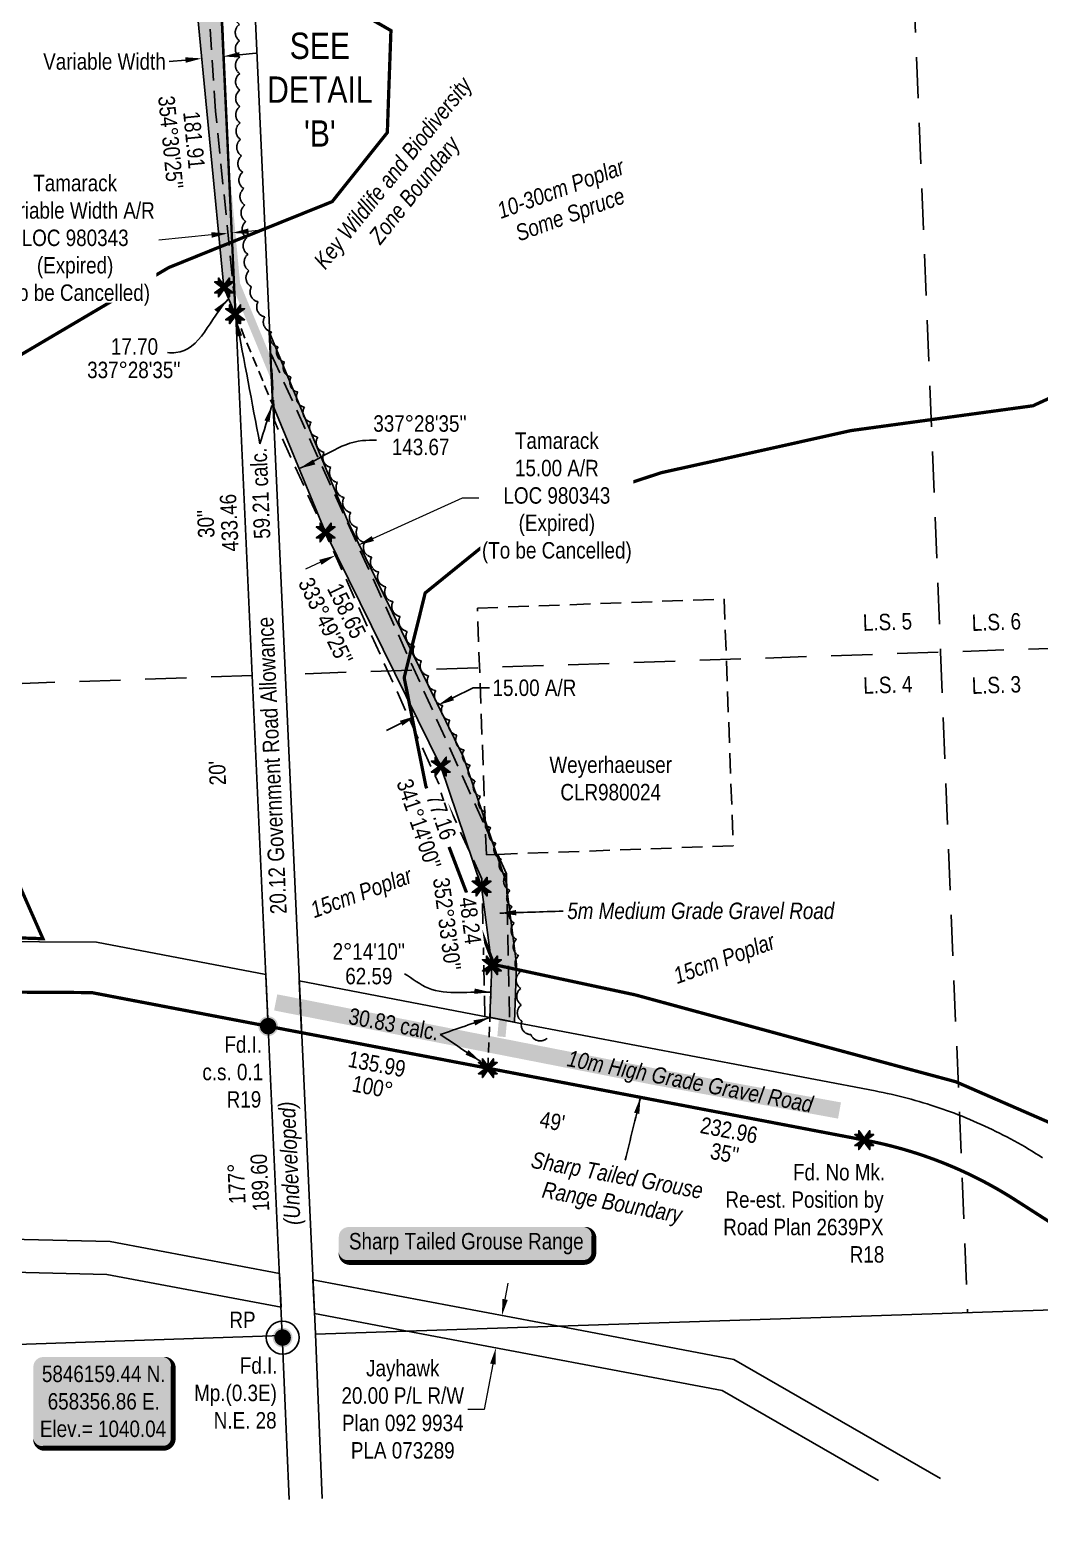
# Model space of a CAD drawing. Extents: x 656257 to 660865, y 5846033 to 5849863.
# Drawn here: x 658203 to 658817, y 5846042 to 5846955 of the extents above; entities that cross this region are included whole.
import ezdxf
from ezdxf.enums import TextEntityAlignment as Align

# ---------------------------------------------------------------- set-up
doc = ezdxf.new("R2010")
doc.units = 0
doc.header["$LTSCALE"] = 5
doc.header["$PDSIZE"] = 0.5
for name, pattern in [('0', [1, 1, 0]), ('DASHDOT2', [12.7, 6.35, -3.175, 0, -3.175]), ('foc-ACCESSROAD', [3.75, 2.5, -1.25]), ('foc-LSD', [8, 5, -3]), ('foc-TRAV', [1.875, 1.25, -0.625])]:
    doc.linetypes.add(name, pattern=pattern)
doc.layers.get('Defpoints').update_dxf_attribs({"color": 9})
for name, color, linetype in [('35', 37, 'Continuous'), ('AS-ROADS', 254, 'Continuous'), ('AS-WILDLIFE', 131, 'DASHDOT2'), ('AS-WILDLIFE-BLOCK', 131, 'Continuous'), ('C-AR', 13, 'foc-ACCESSROAD'), ('DETAIL-T', 7, 'Continuous'), ('F-RW', 190, 'Continuous'), ('F-WS', 190, 'foc-ACCESSROAD'), ('L-BD', 7, 'Continuous'), ('L-BD1', 253, 'Continuous'), ('L-MON', 1, 'Continuous'), ('L-ROAD-T', 7, 'Continuous'), ('L-SEC', 7, 'Continuous'), ('L-SECTION-LSD', 7, 'foc-LSD'), ('L-TITLEDB', 4, 'Continuous'), ('P-PROPOSED', 10, 'Continuous'), ('P-PROPOSED-H', 21, 'Continuous'), ('P-TRAV', 4, 'foc-TRAV'), ('P-TXT', 4, 'Continuous'), ('T-BUSH', 110, '0'), ('T-BUSH-T', 110, 'Continuous')]:
    doc.layers.add(name, color=color, linetype=linetype)
for name, color, linetype, lineweight in [('C-AR-T', 13, 'Continuous', 9), ('F-RW-T', 190, 'Continuous', 9), ('F-WS-T', 190, 'Continuous', 9), ('T-TEXT', 48, 'Continuous', 18)]:
    doc.layers.add(name, color=color, linetype=linetype, lineweight=lineweight)
doc.styles.add('100L', font='ARIALN.TTF', dxfattribs={"height": 11})
doc.styles.add('240', font='ARIALN.TTF', dxfattribs={"height": 30})
doc.styles.add('80', font='ARIALN.TTF', dxfattribs={"height": 10})
doc.styles.add('80CG', font='ARIALN.TTF', dxfattribs={"height": 10})
doc.styles.add('80L', font='ARIALN.TTF', dxfattribs={"height": 10})
doc.styles.add('80LS', font='ARIALNI.TTF', dxfattribs={"height": 10})
doc.dimstyles.new('Compass 5 000', dxfattribs={"dimscale": 5, "dimtxt": 9, "dimasz": 2, "dimexe": 0.2, "dimexo": 0.0625, "dimgap": 0.5, "dimtad": 0, "dimtih": 1, "dimtoh": 1, "dimzin": 0, "dimdsep": 46, "dimtxsty": '80CG', "dimcen": 0.1, "dimse1": 1, "dimse2": 1, "dimclrd": 256, "dimclrt": 256, "dimaunit": 1, "dimadec": 4, "dimazin": 0, "dimtfac": 0.06, "dimtofl": 0, "dimtmove": 0, "dimatfit": 1, "dimfxl": 0.2, "dimtolj": 1, "dimtzin": 0, "dimlwd": -1, "dimarcsym": 0})

# ---------------------------------------------------------------- blocks, each defined once
blk = doc.blocks.new('*D427')
at = {"layer": 'C-AR-T', "transparency": 16777216}
for p, q in [((658411.68, 5846645.3), (658466.18, 5846669.98)), ((658466.18, 5846669.98), (658476.18, 5846669.98)), ((658379.79, 5846630.86), (658370.68, 5846626.74))]:
    blk.add_line(p, q, dxfattribs=at)
for points in [[(658410.99, 5846646.82), (658412.37, 5846643.79), (658402.57, 5846641.18)], [(658379.1, 5846632.38), (658380.47, 5846629.35), (658388.9, 5846634.99)]]:
    blk.add_solid(points, dxfattribs=at)
at = {"layer": 'Defpoints', "color": 0, "transparency": 16777216}
for p in [(658397.58, 5846652.2), (658383.91, 5846646), (658402.57, 5846641.18)]:
    blk.add_point(p, dxfattribs=at)
at = {"layer": 'C-AR-T', "transparency": 16777216, "insert": (658523.52, 5846669.98), "char_height": 10, "attachment_point": 5, "style": '80CG', "bg_fill": 3, "box_fill_scale": 1.1, "bg_fill_color": 256, "bg_fill_true_color": 13158600, "bg_fill_transparency": 0}
blk.add_mtext('\\A1;Tamarack\\P15.00 A/R\\PLOC 980343\\P(Expired)\\P(To be Cancelled)', dxfattribs=at)
blk = doc.blocks.new('*D428')
at = {"layer": 'Defpoints', "color": 0, "transparency": 16777216}
for p in [(658415.34, 5846186.97), (658490.18, 5846172.83), (658411.63, 5846167.32)]:
    blk.add_point(p, dxfattribs=at)
at = {"layer": 'F-RW-T', "transparency": 16777216}
for p, q in [((658492.04, 5846182.66), (658493.9, 5846192.48)), ((658484.61, 5846143.36), (658479.41, 5846115.8)), ((658479.41, 5846115.8), (658469.41, 5846115.8))]:
    blk.add_line(p, q, dxfattribs=at)
for points in [[(658490.4, 5846182.97), (658493.68, 5846182.35), (658490.18, 5846172.83)], [(658482.98, 5846143.66), (658486.25, 5846143.05), (658486.47, 5846153.18)]]:
    blk.add_solid(points, dxfattribs=at)
at = {"layer": 'F-RW-T', "transparency": 16777216, "insert": (658429.87, 5846115.8), "char_height": 10, "attachment_point": 5, "style": '80CG'}
blk.add_mtext('\\A1;Jayhawk\\P20.00 P/L R/W\\PPlan 092 9934\\PPLA 073289', dxfattribs=at)
blk = doc.blocks.new('*U421')
h = blk.add_hatch(color=255)
edge = h.paths.add_edge_path()
edge.add_line((-71.5, -11.5), (71.5, -11.5))
edge.add_arc((71.5, -5.5), 6, 270, 360)
edge.add_line((77.5, -5.5), (77.5, 4))
edge.add_arc((71.5, 4), 6, 0, 90)
edge.add_line((71.5, 10), (-71.5, 10))
edge.add_arc((-71.5, 4), 6, 90, 180)
edge.add_line((-77.5, 4), (-77.5, -5.5))
edge.add_arc((-71.5, -5.5), 6, 180, 270)
at = {"color": 131, "flags": 128}
blk.add_lwpolyline([(-71.5, -11.5, 3, 3, 0), (71.5, -11.5, 3, 3, 0.414214), (77.5, -5.5, 3, 3, 0), (77.5, 4, 3, 0, 0.414214), (71.5, 10, 0, 0, 0), (-71.5, 10, 0, 0, 0.414214), (-77.5, 4, 0, 0, 0), (-77.5, -5.5, 0, 3, 0.414214)], format="xyseb", close=True, dxfattribs=at)
at = {"color": 131, "style": '80'}
blk.add_attdef('ENTER_TEXT_001', (-35.99, -5), '', height=10, dxfattribs=at)
blk = doc.blocks.new('fdia')
at = {"color": 255, "const_width": 1}
blk.add_lwpolyline([(-0.5, 0, 1), (0.5, 0, 1)], format="xyb", close=True, dxfattribs=at)
blk = doc.blocks.new('Fdiaa')
blk.add_blockref('fdia', (0, 0))
blk = doc.blocks.new('fdib')
at = {"color": 1, "const_width": 1.6}
blk.add_lwpolyline([(-0.4, 0, 1), (0.4, 0, 1)], format="xyb", close=True, dxfattribs=at)
at = {"color": 1}
blk.add_circle((0, 0), 0.8, dxfattribs=at)
blk = doc.blocks.new('Fdibb')
blk.add_blockref('fdib', (0, 0))
blk = doc.blocks.new('fdicc')
for name in ['Fdibb', 'Fdiaa']:
    blk.add_blockref(name, (0, 0))
blk = doc.blocks.new('FDI')
blk.add_blockref('fdicc', (0, 0))
blk = doc.blocks.new('TEMP')
h = blk.add_hatch(color=255)
h.dxf.hatch_style = 1
h.paths.add_polyline_path([(0, 0.25), (-0.67, 1.15), (-0.67, 0.67), (-1.15, 0.67), (-0.25, 0), (-1.15, -0.67), (-0.67, -0.67), (-0.67, -1.15), (0, -0.25), (0.67, -1.15), (0.67, -0.67), (1.15, -0.67), (0.25, 0), (1.15, 0.67), (0.67, 0.67), (0.67, 1.15)])
h.paths.add_polyline_path([(0.57, 0.85), (0.57, 0.57), (0.85, 0.57), (0.08, 0), (0.85, -0.57), (0.57, -0.57), (0.57, -0.85), (0, -0.08), (-0.57, -0.85), (-0.57, -0.57), (-0.85, -0.57), (-0.08, 0), (-0.85, 0.57), (-0.57, 0.57), (-0.57, 0.85), (0, 0.08)], flags=16)
h = blk.add_hatch(color=1)
h.dxf.hatch_style = 1
h.paths.add_polyline_path([(0, 0.08), (-0.57, 0.85), (-0.57, 0.57), (-0.85, 0.57), (-0.08, 0), (-0.85, -0.57), (-0.57, -0.57), (-0.57, -0.85), (0, -0.08), (0.57, -0.85), (0.57, -0.57), (0.85, -0.57), (0.08, 0), (0.85, 0.57), (0.57, 0.57), (0.57, 0.85)])
at = {"color": 1}
for p, q in [((-0.08, 0), (0.08, 0)), ((0, 0.08), (0, -0.08))]:
    blk.add_line(p, q, dxfattribs=at)
at = {"color": 255, "flags": 128}
blk.add_lwpolyline([(-0.25, 0), (-1.15, 0.67), (-0.67, 0.67), (-0.67, 1.15), (0, 0.25), (0.67, 1.15), (0.67, 0.67), (1.15, 0.67), (0.25, 0), (1.15, -0.67), (0.67, -0.67), (0.67, -1.15), (0, -0.25), (-0.67, -1.15), (-0.67, -0.67), (-1.15, -0.67)], close=True, dxfattribs=at)
at = {"color": 1, "flags": 128}
blk.add_lwpolyline([(-0.08, 0), (-0.85, 0.57), (-0.57, 0.57), (-0.57, 0.85), (0, 0.08), (0.57, 0.85), (0.57, 0.57), (0.85, 0.57), (0.08, 0), (0.85, -0.57), (0.57, -0.57), (0.57, -0.85), (0, -0.08), (-0.57, -0.85), (-0.57, -0.57), (-0.85, -0.57)], close=True, dxfattribs=at)
blk = doc.blocks.new('*D472')
at = {"layer": 'Defpoints', "color": 0, "transparency": 16777216}
for p in [(658447.47, 5846551.82), (658434.01, 5846545.2), (658437.84, 5846537.42)]:
    blk.add_point(p, dxfattribs=at)
at = {"layer": 'P-TXT', "transparency": 16777216}
for p, q in [((658460.27, 5846548.44), (658472.59, 5846554.5)), ((658472.59, 5846554.5), (658482.59, 5846554.5)), ((658428.86, 5846533), (658419.89, 5846528.59))]:
    blk.add_line(p, q, dxfattribs=at)
for points in [[(658459.54, 5846549.94), (658461.01, 5846546.95), (658451.3, 5846544.03)], [(658428.13, 5846534.5), (658429.6, 5846531.51), (658437.84, 5846537.42)]]:
    blk.add_solid(points, dxfattribs=at)
at = {"layer": 'P-TXT', "transparency": 16777216, "insert": (658509.87, 5846554.5), "char_height": 10, "attachment_point": 5, "style": '80CG'}
blk.add_mtext('\\A1;15.00 A/R', dxfattribs=at)
blk = doc.blocks.new('*D473')
at = {"layer": 'Defpoints', "color": 0, "transparency": 16777216}
for p in [(658307.81, 5846937.23), (658307.81, 5846937.22), (658320.7, 5846938.47)]:
    blk.add_point(p, dxfattribs=at)
at = {"layer": 'P-TXT', "transparency": 16777216}
for p, q in [((658297.86, 5846936.26), (658287.91, 5846935.31)), ((658330.66, 5846939.42), (658340.61, 5846940.37))]:
    blk.add_line(p, q, dxfattribs=at)
for points in [[(658297.7, 5846937.92), (658298.02, 5846934.6), (658307.81, 5846937.22)], [(658330.5, 5846941.08), (658330.81, 5846937.76), (658320.7, 5846938.46)]]:
    blk.add_solid(points, dxfattribs=at)
at = {"layer": 'P-TXT', "transparency": 16777216, "insert": (658248.58, 5846935.31), "char_height": 10, "attachment_point": 5, "style": '80CG'}
blk.add_mtext('\\A1;Variable Width', dxfattribs=at)
blk = doc.blocks.new('*U474')
h = blk.add_hatch(color=254)
edge = h.paths.add_edge_path()
edge.add_line((-36.5, -28.5), (36.5, -28.5))
edge.add_arc((36.5, -22.5), 6, 270, 360)
edge.add_line((42.5, -22.5), (42.5, 21))
edge.add_arc((36.5, 21), 6, 0, 90)
edge.add_line((36.5, 27), (-36.5, 27))
edge.add_arc((-36.5, 21), 6, 90, 180)
edge.add_line((-42.5, 21), (-42.5, -22.5))
edge.add_arc((-36.5, -22.5), 6, 180, 270)
at = {"color": 1, "flags": 128}
blk.add_lwpolyline([(-36.5, -28.5, 3, 3, 0), (36.5, -28.5, 3, 3, 0.414214), (42.5, -22.5, 3, 3, 0), (42.5, 21, 3, 0, 0.414214), (36.5, 27, 0, 0, 0), (-36.5, 27, 0, 0, 0.414214), (-42.5, 21, 0, 0, 0), (-42.5, -22.5, 0, 3, 0.414214)], format="xyseb", close=True, dxfattribs=at)
blk.add_lwpolyline([(-29.31, 15.15, 0, 10, 0), (0, 0, 5, 5, 0)], format="xyseb", dxfattribs=at)
at = {"color": 1, "style": '80'}
blk.add_attdef('ENTER_TEXT_001', (-35.99, -5), '', height=10, dxfattribs=at)
blk = doc.blocks.new('RP')
at = {"layer": '35', "color": 3}
blk.add_circle((0, 0), 10, dxfattribs=at)
at = {"layer": '35', "color": 3, "style": '80'}
blk.add_attdef('RP_001', (-32.36, 5.75), '', height=10, dxfattribs=at)
blk = doc.blocks.new('*D480')
at = {"layer": 'C-AR-T', "transparency": 16777216}
for p, q in [((658313.67, 5846829.88), (658281.53, 5846826.64)), ((658336.14, 5846832.14), (658346.09, 5846833.15))]:
    blk.add_line(p, q, dxfattribs=at)
for points in [[(658313.51, 5846831.54), (658313.84, 5846828.22), (658323.62, 5846830.88)], [(658335.98, 5846833.8), (658336.31, 5846830.49), (658326.2, 5846831.14)]]:
    blk.add_solid(points, dxfattribs=at)
at = {"layer": 'Defpoints', "color": 0, "transparency": 16777216}
for p in [(658323.41, 5846833.03), (658323.62, 5846830.88), (658325.98, 5846833.29)]:
    blk.add_point(p, dxfattribs=at)
at = {"layer": 'C-AR-T', "transparency": 16777216, "insert": (658230.75, 5846826.64), "char_height": 10, "attachment_point": 5, "style": '80CG', "bg_fill": 3, "box_fill_scale": 1.1, "bg_fill_color": 256, "bg_fill_true_color": 13158600, "bg_fill_transparency": 0}
blk.add_mtext('\\A1;Tamarack\\PVariable Width A/R\\PLOC 980343\\P(Expired)\\P(To be Cancelled)', dxfattribs=at)

msp = doc.modelspace()

# ---------------------------------------------------------------- hatches: boundary and pattern name
at = {"layer": 'P-PROPOSED-H'}
h = msp.add_hatch(color=256, dxfattribs=at)
h.dxf.hatch_style = 1
h.paths.add_polyline_path([(658327.979, 5846781.659), (658318.92, 5846976.807), (658317.654, 5847004.08), (658312.669, 5847003.964), (658303.793, 5846979.027), (658321.203, 5846798)])
h = msp.add_hatch(color=256, dxfattribs=at)
h.dxf.hatch_style = 1
h.paths.add_polyline_path([(658348.608, 5846771.063), (658350.654, 5846726.98), (658383, 5846648.979), (658452.968, 5846506.636), (658477.784, 5846433.599), (658484.031, 5846385.779), (658482.792, 5846354.046), (658497.688, 5846351.197), (658499.065, 5846386.463), (658492.462, 5846437.015), (658466.854, 5846512.38), (658396.67, 5846655.165)])

# ---------------------------------------------------------------- linework, layer by layer
at = {"layer": 'AS-ROADS', "flags": 128}
for points, const_width in [([(658311.212, 5846974.22), (658320.097, 5846891.046), (658328.559, 5846799.835), (658389.835, 5846652.072), (658459.911, 5846509.508), (658485.123, 5846435.307), (658491.548, 5846386.121), (658490.808, 5846353.011), (658489.841, 5846342.397)], 4.999), ([(658352.637, 5846363.236), (658583.377, 5846317.958), (658695.312, 5846297.502)], 9.997)]:
    msp.add_lwpolyline(points, dxfattribs=dict(at, const_width=const_width))
at = {"layer": 'AS-WILDLIFE', "const_width": 2, "flags": 128}
msp.add_lwpolyline([(657399.687, 5847158.292), (657421.951, 5847138.774), (657501.228, 5847108.346), (657504.48, 5847106.849), (657511.794, 5847104.355), (657560.933, 5847088.9), (657578.138, 5847069.915), (657608.981, 5847035.443), (657624.444, 5847007.457), (657642.161, 5846974.973), (657664.96, 5846919.993), (657696.866, 5846885.522), (657768.418, 5846897.086), (657782.291, 5846899.599), (657839.28, 5846912.15), (657872.523, 5846919.18), (657877.27, 5846923.184), (657921.172, 5846962.224), (657929.596, 5846977.231), (657944.572, 5847003.745), (657946.767, 5847065.247), (657960.489, 5847096.759), (657989.737, 5847098.285), (658021.111, 5847099.813), (658097.175, 5847097.882), (658221.226, 5847041.993), (658313.757, 5847007.577), (658319.071, 5847005.581), (658381.096, 5846977.637), (658404.42, 5846964.658), (658422.68, 5846954.175), (658421.338, 5846916.674), (658420.486, 5846892.173), (658386.961, 5846850.143), (658313.612, 5846820.577), (658287.622, 5846810.053), (658184.114, 5846748.96), (658146.036, 5846696.426), (658136.002, 5846665.417), (658123.848, 5846628.406), (658142.286, 5846557.922), (658167.587, 5846500.945), (658211.176, 5846401.984), (657870.541, 5846413.178), (657747.146, 5846435.067), (657712.328, 5846441.535), (657639.732, 5846478.97), (657625.908, 5846491.958), (657576.241, 5846537.913), (657501.988, 5846611.346), (657442.412, 5846695.293), (657420.403, 5846720.801)], dxfattribs=at)
at = {"layer": 'C-AR'}
for points in [[(658320.045, 5846963.325), (658328.13, 5846786.14), (658316.147, 5846905.071), (658312.46, 5846961.626), (658310.517, 5846991.439), (658309.868, 5847000.146), (658309.401, 5847006.404), (658318.07, 5847006.483), (658318.357, 5847000.218), (658320.045, 5846963.325)], [(658492.871, 5846441.726), (658494.868, 5846351.832), (658479.79, 5846354.712), (658477.932, 5846438.328), (658351.814, 5846716.898), (658349.927, 5846757.462), (658480.076, 5846469.986), (658487.654, 5846453.25), (658492.871, 5846441.726)]]:
    msp.add_lwpolyline(points, close=True, dxfattribs=at)
at = {"layer": 'F-RW'}
for points in [[(657426.692, 5846587.98), (657515.264, 5846506.933), (657532.179, 5846495.492), (657841.176, 5846286.504), (658120.879, 5846220.893), (658252.024, 5846217.834), (658354.95, 5846198.386), (658355.887, 5846177.858), (658249.921, 5846197.88), (658118.36, 5846200.95), (657833.013, 5846267.885), (657533.443, 5846470.497), (657502.846, 5846491.191), (657428.033, 5846559.647)], [(658718.909, 5846072.547), (658624.077, 5846127.184), (658438.994, 5846162.154), (658376.203, 5846174.02), (658375.266, 5846194.548), (658530.16, 5846165.276), (658631.122, 5846146.204), (658756.744, 5846073.827)]]:
    msp.add_lwpolyline(points, dxfattribs=at)
at = {"layer": 'F-WS'}
msp.add_lwpolyline([(658487.654, 5846453.25), (658480.7, 5846452.995), (658480.076, 5846469.985), (658475.193, 5846602.998), (658625.197, 5846608.506), (658630.704, 5846458.501), (658487.654, 5846453.25)], close=True, dxfattribs=at)
at = {"layer": 'L-SEC'}
for p, q in [((658320.045, 5846963.325), (658356.667, 5846160.751)), ((658340.144, 5846964.242), (658376.766, 5846161.668)), ((658376.77, 5846161.423), (659169.443, 5846187.902)), ((658356.667, 5846160.751), (657449.697, 5846129.621)), ((658356.667, 5846160.751), (658360.853, 5846060.889)), ((658376.77, 5846161.593), (658380.963, 5846061.559))]:
    msp.add_line(p, q, dxfattribs=at)
at = {"layer": 'L-SECTION-LSD'}
for p, q in [((658740.399, 5846977.978), (658756.75, 5846576.381)), ((658756.75, 5846576.381), (658773.106, 5846174.663))]:
    msp.add_line(p, q, dxfattribs=at)
at = {"layer": 'L-SECTION-LSD', "flags": 128}
msp.add_lwpolyline([(658338.356, 5846562.038), (657529.718, 5846534.003)], dxfattribs=at)
at = {"layer": 'L-TITLEDB'}
for points in [[(657896.966, 5846401.922), (658243.738, 5846399.786), (658346.656, 5846380.137), (658348.084, 5846348.841), (658240.763, 5846369.33), (657896.78, 5846371.451)], [(658903.636, 5846178.084), (658802.252, 5846243.174), (658800.36, 5846244.376), (658798.459, 5846245.562), (658796.548, 5846246.731), (658794.627, 5846247.883), (658792.695, 5846249.019), (658790.754, 5846250.137), (658788.803, 5846251.239), (658786.843, 5846252.325), (658784.873, 5846253.392), (658782.894, 5846254.443), (658780.906, 5846255.477), (658778.909, 5846256.493), (658776.904, 5846257.491), (658774.89, 5846258.473), (658772.868, 5846259.437), (658770.837, 5846260.383), (658768.797, 5846261.313), (658766.75, 5846262.224), (658764.696, 5846263.116), (658762.633, 5846263.992), (658760.563, 5846264.849), (658758.486, 5846265.689), (658756.402, 5846266.51), (658754.31, 5846267.314), (658752.211, 5846268.099), (658750.106, 5846268.865), (658747.994, 5846269.614), (658745.876, 5846270.344), (658743.752, 5846271.056), (658741.621, 5846271.749), (658739.485, 5846272.425), (658737.342, 5846273.081), (658735.195, 5846273.719), (658733.041, 5846274.337), (658730.883, 5846274.938), (658728.719, 5846275.52), (658726.55, 5846276.082), (658724.377, 5846276.626), (658722.198, 5846277.151), (658720.016, 5846277.657), (658717.829, 5846278.145), (658715.638, 5846278.613), (658713.443, 5846279.062), (658711.244, 5846279.492), (658368.405, 5846344.897), (658366.974, 5846376.259), (658482.792, 5846354.046), (658499.35, 5846350.879), (658716.924, 5846309.429), (658719.384, 5846308.948), (658721.84, 5846308.446), (658724.291, 5846307.923), (658726.739, 5846307.378), (658729.18, 5846306.811), (658731.617, 5846306.224), (658734.05, 5846305.616), (658736.476, 5846304.987), (658738.896, 5846304.337), (658741.312, 5846303.665), (658743.721, 5846302.973), (658746.124, 5846302.259), (658748.521, 5846301.525), (658750.911, 5846300.771), (658753.295, 5846299.994), (658755.672, 5846299.199), (658758.042, 5846298.381), (658760.405, 5846297.544), (658762.76, 5846296.686), (658765.108, 5846295.808), (658767.448, 5846294.91), (658769.78, 5846293.99), (658772.104, 5846293.051), (658774.42, 5846292.092), (658776.727, 5846291.112), (658779.026, 5846290.113), (658781.317, 5846289.094), (658783.598, 5846288.054), (658785.87, 5846286.995), (658788.133, 5846285.917), (658790.386, 5846284.819), (658792.63, 5846283.701), (658794.864, 5846282.564), (658797.088, 5846281.408), (658799.301, 5846280.231), (658801.505, 5846279.037), (658803.698, 5846277.823), (658805.88, 5846276.589), (658808.052, 5846275.337), (658810.213, 5846274.067), (658812.363, 5846272.778), (658814.501, 5846271.469), (658816.628, 5846270.143), (658818.743, 5846268.797)]]:
    msp.add_lwpolyline(points, dxfattribs=at)
at = {"layer": 'P-PROPOSED', "flags": 128}
for points in [[(658327.979, 5846781.659), (658318.92, 5846976.807), (658318.92, 5846976.807), (658317.654, 5847004.08), (658312.669, 5847003.964), (658303.793, 5846979.027), (658321.203, 5846798)], [(658348.608, 5846771.063), (658350.654, 5846726.98), (658383, 5846648.979), (658452.968, 5846506.636), (658477.784, 5846433.599), (658484.031, 5846385.779), (658482.792, 5846354.046), (658497.688, 5846351.197), (658499.065, 5846386.463), (658492.462, 5846437.015), (658466.854, 5846512.38), (658396.67, 5846655.165)]]:
    msp.add_lwpolyline(points, close=True, dxfattribs=at)
at = {"layer": 'P-TRAV'}
msp.add_line((658484.031, 5846385.779), (658481.59, 5846323.251), dxfattribs=at)
at = {"layer": 'P-TRAV', "flags": 128}
msp.add_lwpolyline([(658327.979, 5846781.659), (658350.654, 5846726.98)], dxfattribs=at)
at = {"layer": 'T-BUSH', "flags": 128}
msp.add_lwpolyline([(658517.413, 5846341.421, -0.5205671), (658507.707, 5846343.673, -0.5205671), (658502.273, 5846351.747, -0.5205671), (658501.912, 5846361.738, -0.5205671), (658501.55, 5846371.729, -0.5205671), (658501.189, 5846381.72, -0.5205671), (658500.314, 5846391.667, -0.5205671), (658498.98, 5846401.575, -0.5205671), (658497.647, 5846411.483, -0.5205671), (658496.314, 5846421.391, -0.5205671), (658494.981, 5846431.299, -0.5205671), (658492.741, 5846440.999, -0.5205671), (658489.603, 5846450.491, -0.5205671), (658486.465, 5846459.983, -0.5205671), (658483.327, 5846469.475, -0.5205671), (658480.189, 5846478.968, -0.5205671), (658477.051, 5846488.46, -0.5205671), (658473.913, 5846497.952, -0.5205671), (658470.775, 5846507.444, -0.5205671), (658467.109, 5846516.724, -0.5205671), (658462.794, 5846525.742, -0.5205671), (658458.478, 5846534.76, -0.5205671), (658454.163, 5846543.778, -0.5205671), (658449.848, 5846552.797, -0.5205671), (658445.532, 5846561.815, -0.5205671), (658441.217, 5846570.833, -0.5205671), (658436.901, 5846579.851, -0.5205671), (658432.586, 5846588.869, -0.5205671), (658428.27, 5846597.887, -0.5205671), (658423.955, 5846606.905, -0.5205671), (658419.64, 5846615.923, -0.5205671), (658415.324, 5846624.942, -0.5205671), (658411.009, 5846633.96, -0.5205671), (658406.693, 5846642.978, -0.5205671), (658402.378, 5846651.996, -0.5205671), (658398.232, 5846661.092, -0.5205671), (658394.213, 5846670.246, -0.5205671), (658390.194, 5846679.4, -0.5205671), (658386.176, 5846688.554, -0.5205671), (658382.157, 5846697.708, -0.5205671), (658378.138, 5846706.863, -0.5205671), (658374.119, 5846716.017, -0.5205671), (658370.1, 5846725.171, -0.5205671), (658366.081, 5846734.325, -0.5205671), (658362.063, 5846743.479, -0.5205671), (658358.044, 5846752.633, -0.5205671), (658354.025, 5846761.787, -0.5205671), (658350.006, 5846770.942, -0.5205671), (658345.987, 5846780.096, -0.5205671), (658341.969, 5846789.25, -0.5205671), (658337.95, 5846798.404, -0.5205671), (658336.416, 5846808.163, -0.5205671), (658335.776, 5846818.14, -0.5205671), (658335.135, 5846828.117, -0.5205671), (658334.495, 5846838.094, -0.5205671), (658333.854, 5846848.071, -0.5205671), (658333.214, 5846858.048, -0.5205671), (658332.574, 5846868.025, -0.5205671), (658331.933, 5846878.002, -0.5205671), (658331.293, 5846887.979, -0.5205671), (658330.999, 5846897.968, -0.5205671), (658330.938, 5846907.965, -0.5205671), (658330.877, 5846917.963, -0.5205671), (658330.816, 5846927.96, -0.5205671), (658330.755, 5846937.957, -0.5205671), (658330.694, 5846947.955, -0.5205671), (658330.633, 5846957.952, -0.5205671), (658330.572, 5846967.949, -0.5205671), (658330.51, 5846977.946, -0.5205671), (658334.824, 5846986.727, -0.5205671), (658342.559, 5846991.279, -0.5205671), (658352.556, 5846991.17, -0.5205671), (658362.553, 5846991.06, -0.5205671), (658372.55, 5846990.95, -0.5205671), (658382.546, 5846990.84, -0.5205671), (658392.543, 5846990.73, -0.5205671), (658402.54, 5846990.62, -0.5205671), (658412.536, 5846990.723, -0.5205671), (658422.532, 5846990.906, -0.5205671), (658432.528, 5846991.089, -0.5205671), (658442.524, 5846991.271, -0.5205671), (658452.52, 5846991.454, -0.5205671), (658462.515, 5846991.636, -0.5205671), (658472.511, 5846991.819, -0.5205671), (658482.507, 5846992.002, -0.5205671), (658492.503, 5846992.184, -0.5205671), (658502.499, 5846992.367, -0.5205671), (658512.494, 5846992.55, -0.5205671), (658522.49, 5846992.742, -0.5205671), (658532.481, 5846993.1, -0.5205671), (658542.472, 5846993.459, -0.5205671), (658552.463, 5846993.818, -0.5205671), (658562.454, 5846994.176, -0.5205671), (658572.445, 5846994.535, -0.5205671), (658582.436, 5846994.894, -0.5205671), (658592.427, 5846995.252, -0.5205671), (658602.418, 5846995.611, -0.5205671), (658612.409, 5846995.97, -0.5205671), (658622.211, 5846997.645, -0.5205671), (658631.899, 5847000.113, -0.5205671), (658641.588, 5847002.58, -0.5205671), (658651.276, 5847005.047, -0.5205671), (658660.964, 5847007.515, -0.5205671), (658669.907, 5847011.509, -0.5205671), (658677.814, 5847017.627, -0.5205671), (658685.72, 5847023.746, -0.5205671), (658693.627, 5847029.864, -0.5205671), (658701.533, 5847035.983, -0.5205671), (658709.44, 5847042.101, -0.5205671), (658717.347, 5847048.22, -0.5205671), (658724.512, 5847055.082, -0.5205671), (658730.661, 5847062.965, -0.5205671), (658736.811, 5847070.847, -0.5205671), (658742.961, 5847078.73, -0.5205671), (658748.109, 5847087.136, -0.5205671), (658751.077, 5847096.682, -0.5205671), (658754.045, 5847106.229, -0.5205671), (658757.014, 5847115.776, -0.5205671), (658759.982, 5847125.322, -0.5205671), (658762.95, 5847134.869, -0.5205671), (658765.894, 5847144.423, -0.5205671), (658768.839, 5847153.977, -0.5205671), (658771.783, 5847163.531, -0.5205671), (658774.727, 5847173.085, -0.5205671), (658777.672, 5847182.64, -0.5205671), (658780.616, 5847192.194, -0.5205671), (658783.56, 5847201.748, -0.5205671), (658786.505, 5847211.302, -0.5205671), (658789.449, 5847220.856, -0.5205671), (658792.393, 5847230.41, -0.5205671), (658795.338, 5847239.964, -0.5205671), (658798.282, 5847249.518, -0.5205671), (658801.226, 5847259.072, -0.5205671), (658804.171, 5847268.626, -0.5205671), (658807.573, 5847278.01, -0.5205671), (658811.597, 5847287.161, -0.5205671), (658815.622, 5847296.313, -0.5205671), (658819.646, 5847305.465, -0.5205671), (658823.67, 5847314.617, -0.5205671), (658827.694, 5847323.769, -0.5205671), (658832.018, 5847332.732, -0.5205671), (658838.508, 5847340.337, -0.5205671), (658844.998, 5847347.941, -0.5205671), (658851.488, 5847355.546, -0.5205671), (658859.272, 5847361.767, -0.5205671), (658867.293, 5847367.734, -0.5205671), (658875.315, 5847373.702, -0.5205671), (658883.336, 5847379.669, -0.5205671), (658891.357, 5847385.636, -0.5205671), (658899.894, 5847390.83, -0.5205671), (658908.489, 5847395.936, -0.5205671), (658917.085, 5847401.041, -0.5205671), (658925.68, 5847406.147, -0.5205671), (658934.276, 5847411.253, -0.5205671), (658943.387, 5847415.08, -0.5205671), (658953.117, 5847417.378, -0.5205671), (658962.847, 5847419.676, -0.5205671), (658972.577, 5847421.973, -0.5205671), (658982.307, 5847424.271, -0.5205671), (658991.992, 5847426.647, -0.5205671), (658998.918, 5847433.857, -0.5205671), (659005.843, 5847441.067, -0.5205671), (659012.769, 5847448.277, -0.5205671), (659022.011, 5847450.058, -0.5205671), (659032.009, 5847450.069, -0.5205671), (659042.006, 5847450.08, -0.5205671), (659052.004, 5847450.09, -0.5205671), (659061.358, 5847447.684, -0.5205671), (659068.535, 5847440.907, -0.5205671), (659075.027, 5847433.304, -0.5205671), (659081.52, 5847425.702, -0.5205671), (659088.013, 5847418.1, -0.5205671), (659097.616, 5847415.832, -0.5205671), (659107.43, 5847413.925, -0.5205671), (659117.244, 5847412.019, -0.5205671), (659127.13, 5847410.529, -0.5205671), (659137.017, 5847409.047, -0.5205671), (659146.981, 5847409.202, -0.5205671), (659156.964, 5847409.742, -0.5205671), (659166.947, 5847410.282, -0.5205671), (659176.93, 5847410.822, -0.5205671), (659186.908, 5847411.361, -0.5205671)], format="xyb", dxfattribs=at)

# ---------------------------------------------------------------- block references
at = {"xscale": 0.99974724, "yscale": 0.99974724, "zscale": 0.99974724}
msp.add_blockref('RP', (658356.863, 5846159.438), dxfattribs=at).add_auto_attribs({'RP_001': 'RP'})
at = {"layer": 'AS-WILDLIFE-BLOCK'}
ref = msp.add_blockref('*U421', (658468.505, 5846216.654), dxfattribs=at)
ref.add_attrib('ENTER_TEXT_001', 'Sharp Tailed Grouse Range', (658397.171, 5846213.035), dxfattribs={"layer": '0', "color": 131, "height": 10, "style": '80'})
at = {"layer": 'DETAIL-T'}
ref = msp.add_blockref('*U474', (658247.866, 5846120.621), dxfattribs=dict(at, xscale=0.99974724, yscale=0.99974724, zscale=0.99974724))
ref.add_attrib('ENTER_TEXT_001', '5846159.44 N.', (658210.557, 5846132.391), dxfattribs={"layer": '0', "color": 1, "height": 9.99747, "style": '80'})
ref.add_attrib('ENTER_TEXT_002', '658356.86 E.', (658214.079, 5846115.687), dxfattribs={"layer": '0', "color": 1, "height": 9.99747, "style": '80'})
ref.add_attrib('ENTER_TEXT_003', 'Elev.= 1040.04', (658209.326, 5846098.984), dxfattribs={"layer": '0', "color": 1, "height": 9.99747, "style": '80'})
at = {"layer": 'L-MON'}
for name, p, xscale, yscale, zscale in [('FDI', (658348.057, 5846348.784), 5.000000000000013, 5.000000000000013, 5.000000000000013), ('TEMP', (658481.59, 5846323.251), 4.9987362, 4.9987362, 4.9987362), ('TEMP', (658710.345, 5846279.505), 4.9987362, 4.9987362, 4.9987362), ('FDI', (658356.863, 5846159.438), 5.000000000000013, 5.000000000000013, 5.000000000000013)]:
    msp.add_blockref(name, p, dxfattribs=dict(at, xscale=xscale, yscale=yscale, zscale=zscale))

# ---------------------------------------------------------------- texts
at = {"layer": 'AS-WILDLIFE', "char_height": 10, "attachment_point": 5, "style": '240'}
for s, width, insert, rotation in [('{\\fArial Narrow|b0|i1|c0|p34;Key Wildlife and Biodiversity Zone Boundary}', 154.87478, (658431.464, 5846861.49), 51.422904), ('{\\fArial Narrow|b0|i1|c0|p34;Sharp Tailed Grouse\\PRange Boundary}', 105.52292, (658558.398, 5846248.511), 349.572332)]:
    msp.add_mtext_dynamic_manual_height_columns(s, width=width, gutter_width=45, heights=[0], dxfattribs=dict(at, insert=insert, rotation=rotation))
at = {"layer": 'DETAIL-T', "color": 3, "insert": (658379.482, 5846918.258), "char_height": 15.996, "width": 63.62004, "attachment_point": 5, "style": '80CG'}
msp.add_mtext("SEE\\PDETAIL\\P'B'", dxfattribs=at)
at = {"layer": 'F-WS-T', "insert": (658556.24, 5846499.367), "char_height": 10, "width": 78.99495, "attachment_point": 5, "rotation": 0.051539, "style": '80CG'}
msp.add_mtext('\\A1;Weyerhaeuser\\PCLR980024', dxfattribs=at)
at = {"layer": 'L-BD', "linetype": 'Continuous', "style": '80L'}
for s, rotation, p in [('433.46', 92.6581, (658324.354, 5846654.887)), ("30''", 92.6581, (658310.123, 5846654.227)), ("20'", 92.6578, (658317.159, 5846502.708)), ('189.60', 92.6578, (658342.981, 5846253.671)), ('177°', 92.6578, (658328.75, 5846253.01))]:
    msp.add_text(s, height=9.9975, rotation=rotation, dxfattribs=at).set_placement(p, align=Align.MIDDLE)
at = {"layer": 'L-BD', "style": '80L'}
for s, height, rotation, p in [('30.83 calc.', 9.99747, 349.3359, (658424.519, 5846350.209)), ('135.99', 9.9975, 349.3359, (658414.166, 5846325.831)), ('100°', 9.9975, 349.3359, (658411.53, 5846311.83)), ("49'", 9.9975, 349.3359, (658520.766, 5846290.971)), ('232.96', 9.9975, 349.1736, (658628.192, 5846285.546)), ("35''", 9.9975, 349.1736, (658625.516, 5846271.553))]:
    msp.add_text(s, height=height, rotation=rotation, dxfattribs=at).set_placement(p, align=Align.MIDDLE)
at = {"layer": 'L-BD', "insert": (658339.467, 5846644.89), "char_height": 9.99747, "attachment_point": 1, "rotation": 92.4208, "style": '80L'}
msp.add_mtext_dynamic_manual_height_columns('59.21 calc.', width=54.52005, gutter_width=49.988, heights=[0], dxfattribs=at)
at = {"layer": 'L-BD1', "linetype": 'Continuous', "style": '80L'}
for s, height, rotation, p in [("354°30'25''", 9.99747, 275.4935, (658288.863, 5846886.24)), ('181.91', 9.9975, 275.4935, (658303.044, 5846887.604)), ("333°49'25''", 9.99747, 296.176, (658383.035, 5846595.083)), ('158.65', 9.9975, 296.176, (658395.82, 5846601.368)), ("341°14'00''", 9.99747, 288.7667, (658439.768, 5846471.679)), ("352°33'30''", 9.99747, 277.4422, (658456.803, 5846410.906))]:
    msp.add_text(s, height=height, rotation=rotation, dxfattribs=at).set_placement(p, align=Align.MIDDLE)
at = {"layer": 'L-BD1', "linetype": 'Continuous', "char_height": 9.99747, "width": 56.29313, "attachment_point": 1, "style": '80L'}
for s, insert, line_spacing_factor in [("\\pi14.71204;17.70\\P\\pi0.27844;337°28'35''", (658237.773, 5846767.081), 0.855), ("\\pi0.27844;337°28'35'' \\P\\pi11.51707;143.67", (658411.684, 5846720.245), 0.855), ("\\pi6.57971;2°14'10''\\P\\pi14.279;62.59", (658380.642, 5846399.242), 0.9)]:
    msp.add_mtext(s, dxfattribs=dict(at, insert=insert, line_spacing_factor=line_spacing_factor))
at = {"layer": 'L-MON', "char_height": 10.00009, "attachment_point": 1, "style": '80L'}
for s, width, insert in [('\\pi39.21048;Fd.I.\\P\\pi25.81336;c.s. 0.1\\P\\pi40.58157;R19', 60.19294, (658282.266, 5846342.608)), ('\\pi43.39508;Fd. No Mk.\\P\\pi2.3033;Re-est. Position by\\P\\pi0.97995;Road Plan 2639PX\\P\\pi77.86333;R18', 97.4747, (658623.662, 5846265.033)), ('\\pi39.21048;Fd.I.\\P\\pi11.44761;Mp.(0.3E)\\P\\pi23.35768;N.E. 28', 60.19294, (658291.619, 5846147.473))]:
    msp.add_mtext_dynamic_manual_height_columns(s, width=width, gutter_width=50, heights=[0], dxfattribs=dict(at, insert=insert))
at = {"layer": 'L-ROAD-T', "style": '80L'}
msp.add_text('20.12 Government Road Allowance', height=10, rotation=92.619903, dxfattribs=at).set_placement((658350.256, 5846507.283), align=Align.MIDDLE_CENTER)
at = {"layer": 'T-BUSH-T', "style": '80LS'}
for p in [(658404.581, 5846430.082), (658625.201, 5846390.036)]:
    msp.add_text('15cm Poplar', height=9.99747, rotation=20, dxfattribs=at).set_placement(p, align=Align.MIDDLE_CENTER)
at = {"layer": 'T-BUSH-T', "insert": (658524.092, 5846862.807), "char_height": 9.99747, "width": 81.94149, "attachment_point": 2, "rotation": 20, "style": '80LS'}
msp.add_mtext('10-30cm Poplar\\PSome Spruce', dxfattribs=at)
at = {"layer": 'T-TEXT', "style": '80LS'}
msp.add_text('5m Medium Grade Gravel Road', height=9.99747, dxfattribs=at).set_placement((658610.978, 5846418.929), align=Align.MIDDLE_CENTER)
for s, height, rotation, p in [('10m High Grade Gravel Road', 9.99747, 349.189231, (658604.521, 5846315.272)), ('(Undeveloped)', 10, 92.619903, (658361.032, 5846265.42))]:
    msp.add_text(s, height=height, rotation=rotation, dxfattribs=at).set_placement(p, align=Align.MIDDLE_CENTER)

# ---------------------------------------------------------------- dimensions: what is measured, and where the dimension line sits
at = {"layer": 'F-RW-T'}
dim = msp.add_linear_dim(base=(658490.185, 5846172.831), p1=(658411.63, 5846167.325), p2=(658415.343, 5846186.974), angle=79.298497, text='Jayhawk\\P20.00 P/L R/W\\PPlan 092 9934\\PPLA 073289', dimstyle='Compass 5 000', dxfattribs=at)
dim.commit()
dim.dimension.update_dxf_attribs({"geometry": '*D428', "text_midpoint": (658429.867, 5846115.799), "dimtype": 161})
at = {"layer": 'P-TXT'}
dim = msp.add_aligned_dim(p1=(658320.7, 5846938.467), p2=(658307.813, 5846937.227), distance=0.007, text='Variable Width', dimstyle='Compass 5 000', dxfattribs=at)
dim.commit()
dim.dimension.update_dxf_attribs({"geometry": '*D473', "text_midpoint": (658248.581, 5846935.305)})
dim = msp.add_linear_dim(base=(658437.839, 5846537.415), p1=(658447.468, 5846551.819), p2=(658434.01, 5846545.204), angle=206.175992, text='15.00 A/R', dimstyle='Compass 5 000', dxfattribs=at)
dim.commit()
dim.dimension.update_dxf_attribs({"geometry": '*D472', "text_midpoint": (658509.869, 5846554.495), "dimtype": 161})

# ---------------------------------------------------------------- leaders
at = {"layer": 'AS-WILDLIFE', "path_type": 1}
msp.add_leader([(658574.398, 5846305.503), (658565.077, 5846267.214)], dimstyle='Compass 5 000', override={"dimgap": 0.5, "dimtad": 0}, dxfattribs=at)
at = {"layer": 'L-BD', "path_type": 1}
for points in [[(658350.359, 5846726.18), (658342.998, 5846702.925)], [(658482.792, 5846354.046), (658452.654, 5846343.682)], [(658477.227, 5846327.338), (658452.654, 5846343.682)]]:
    msp.add_leader(points, dimstyle='Compass 5 000', override={"dimgap": 0.5, "dimtad": 0}, dxfattribs=at)
at = {"layer": 'L-BD1', "linetype": 'Continuous', "path_type": 1}
for points in [[(658323.583, 5846790.572), (658291.927, 5846758.323), (658286.942, 5846758.323)], [(658366.898, 5846687.81), (658405.338, 5846704.811), (658413.809, 5846705.169)], [(658483.392, 5846369.415), (658445.42, 5846371.936), (658430.868, 5846380.712)]]:
    msp.add_leader(points, dimstyle='Compass 5 000', override={"dimgap": 0.5, "dimtad": 0}, dxfattribs=at)
at = {"layer": 'T-TEXT', "path_type": 1}
msp.add_leader([(658488.808, 5846417.511), (658527.332, 5846418.739)], dimstyle='Compass 5 000', override={"dimgap": 0.5, "dimtad": 0}, dxfattribs=at)

# ---------------------------------------------------------------- next in the draw order: texts
at = {"layer": 'L-SECTION-LSD', "char_height": 10, "attachment_point": 1, "rotation": 1.93061, "style": '100L', "bg_fill": 3, "box_fill_scale": 1.5, "bg_fill_color": 256, "bg_fill_transparency": 0}
for s, width, insert in [('\\pi1.75858;L.S. 5', 30.40114, (658707.54, 5846599.054)), ('L.S. 6', 30.48313, (658775.499, 5846599.054)), ('\\pi1.98601;L.S. 4', 30.53989, (658707.54, 5846560.77)), ('L.S. 3', 30.37591, (658775.499, 5846560.77))]:
    msp.add_mtext_dynamic_manual_height_columns(s, width=width, gutter_width=55, heights=[0], dxfattribs=dict(at, insert=insert))

# ---------------------------------------------------------------- next in the draw order: dimensions: what is measured, and where the dimension line sits
at = {"layer": 'C-AR-T'}
dim = msp.add_linear_dim(base=(658323.622, 5846830.882), p1=(658325.978, 5846833.294), p2=(658323.405, 5846833.035), angle=185.753277, text='Tamarack\\PVariable Width A/R\\PLOC 980343\\P(Expired)\\P(To be Cancelled)', dimstyle='Compass 5 000', override={"dimtfill": 1}, dxfattribs=at)
dim.commit()
dim.dimension.update_dxf_attribs({"geometry": '*D480', "text_midpoint": (658230.75, 5846826.641), "dimtype": 161})

# ---------------------------------------------------------------- next in the draw order: linework, layer by layer
at = {"layer": 'AS-WILDLIFE', "const_width": 2, "flags": 128}
for points in [[(659269.768, 5846180.59), (659045.507, 5846173.235), (658970.589, 5846221.167), (658946.826, 5846236.146), (658766.005, 5846314.983), (658680.984, 5846337.907), (658571.207, 5846367.808), (658485.316, 5846386.231), (658443.906, 5846494.694), (658432.04, 5846554.183), (658430.721, 5846560.682), (658439.315, 5846595.189), (658443.487, 5846612.193), (658497.198, 5846655.742), (658586.922, 5846685.322), (658623.289, 5846693.355), (658702.211, 5846710.926), (658812.885, 5846726.026), (658881.482, 5846757.587), (658887.229, 5846760.092), (658935.177, 5846818.636), (659113.985, 5846892.796), (659183.147, 5846921.359), (659242.395, 5846945.741)], [(657423.338, 5846658.813), (657465.381, 5846614.714), (657528.088, 5846576.36), (657834.091, 5846389.193), (657834.874, 5846388.718), (657835.662, 5846388.249), (657836.452, 5846387.785), (657837.247, 5846387.328), (657838.044, 5846386.876), (657838.845, 5846386.431), (657839.65, 5846385.991), (657840.458, 5846385.558), (657841.269, 5846385.131), (657842.083, 5846384.71), (657842.9, 5846384.295), (657843.72, 5846383.886), (657844.544, 5846383.484), (657845.37, 5846383.087), (657846.2, 5846382.697), (657847.032, 5846382.313), (657847.867, 5846381.936), (657848.705, 5846381.565), (657849.546, 5846381.2), (657850.39, 5846380.841), (657851.236, 5846380.489), (657852.085, 5846380.143), (657852.936, 5846379.804), (657853.79, 5846379.471), (657854.647, 5846379.144), (657855.506, 5846378.824), (657856.367, 5846378.511), (657857.231, 5846378.204), (657858.096, 5846377.903), (657858.965, 5846377.609), (657859.835, 5846377.322), (657860.707, 5846377.041), (657861.582, 5846376.767), (657862.459, 5846376.499), (657863.337, 5846376.238), (657864.218, 5846375.983), (657865.1, 5846375.735), (657865.985, 5846375.494), (657866.871, 5846375.26), (657867.759, 5846375.032), (657868.648, 5846374.811), (657869.539, 5846374.596), (657870.432, 5846374.389), (657871.326, 5846374.188), (657872.222, 5846373.994), (657873.119, 5846373.806), (657874.018, 5846373.626), (657874.918, 5846373.452), (657875.819, 5846373.285), (657876.722, 5846373.124), (657877.625, 5846372.971), (657878.53, 5846372.824), (657879.436, 5846372.684), (657880.343, 5846372.552), (657881.251, 5846372.425), (657882.159, 5846372.306), (657883.069, 5846372.194), (657883.98, 5846372.088), (657884.891, 5846371.989), (657885.803, 5846371.897), (657886.715, 5846371.812), (657887.629, 5846371.734), (657888.543, 5846371.663), (657889.457, 5846371.599), (657890.372, 5846371.541), (657891.287, 5846371.491), (657892.202, 5846371.447), (657893.118, 5846371.41), (657894.034, 5846371.381), (657894.951, 5846371.358), (657895.867, 5846371.342), (657896.784, 5846371.333), (658240.767, 5846369.212), (658348.817, 5846348.583), (658369.13, 5846344.703), (658711.248, 5846279.373), (658712.161, 5846279.197), (658713.073, 5846279.018), (658713.985, 5846278.835), (658714.897, 5846278.649), (658715.807, 5846278.46), (658716.717, 5846278.267), (658717.626, 5846278.072), (658718.535, 5846277.872), (658719.443, 5846277.67), (658720.35, 5846277.464), (658721.256, 5846277.256), (658722.161, 5846277.043), (658723.066, 5846276.828), (658723.97, 5846276.609), (658724.873, 5846276.387), (658725.776, 5846276.162), (658726.677, 5846275.934), (658727.578, 5846275.702), (658728.478, 5846275.467), (658729.377, 5846275.229), (658730.275, 5846274.988), (658731.172, 5846274.743), (658732.069, 5846274.495), (658732.964, 5846274.244), (658733.859, 5846273.99), (658734.752, 5846273.732), (658735.645, 5846273.471), (658736.537, 5846273.207), (658737.428, 5846272.94), (658738.318, 5846272.67), (658739.206, 5846272.396), (658740.094, 5846272.119), (658740.981, 5846271.839), (658741.867, 5846271.556), (658742.752, 5846271.27), (658743.636, 5846270.98), (658744.519, 5846270.687), (658745.4, 5846270.391), (658746.281, 5846270.092), (658747.16, 5846269.79), (658748.039, 5846269.485), (658748.916, 5846269.176), (658749.792, 5846268.864), (658750.667, 5846268.549), (658751.541, 5846268.231), (658752.414, 5846267.91), (658753.286, 5846267.586), (658754.156, 5846267.258), (658755.026, 5846266.927), (658755.894, 5846266.594), (658756.76, 5846266.257), (658757.626, 5846265.917), (658758.491, 5846265.574), (658759.354, 5846265.227), (658760.216, 5846264.878), (658761.076, 5846264.525), (658761.936, 5846264.17), (658762.794, 5846263.811), (658763.651, 5846263.449), (658764.506, 5846263.085), (658765.36, 5846262.717), (658766.213, 5846262.346), (658767.065, 5846261.972), (658767.915, 5846261.594), (658768.763, 5846261.214), (658769.611, 5846260.831), (658770.457, 5846260.445), (658771.301, 5846260.055), (658772.145, 5846259.663), (658772.986, 5846259.268), (658773.827, 5846258.869), (658774.666, 5846258.468), (658775.503, 5846258.063), (658776.339, 5846257.655), (658777.174, 5846257.245), (658778.007, 5846256.831), (658778.838, 5846256.415), (658779.668, 5846255.995), (658780.497, 5846255.573), (658781.324, 5846255.147), (658782.149, 5846254.719), (658782.973, 5846254.287), (658783.795, 5846253.853), (658784.616, 5846253.416), (658785.435, 5846252.975), (658786.253, 5846252.532), (658787.069, 5846252.086), (658787.883, 5846251.637), (658788.696, 5846251.184), (658789.507, 5846250.729), (658790.317, 5846250.272), (658791.125, 5846249.811), (658791.931, 5846249.347), (658792.735, 5846248.88), (658793.538, 5846248.411), (658794.339, 5846247.938), (658795.138, 5846247.463), (658795.936, 5846246.985), (658796.732, 5846246.504), (658797.526, 5846246.02), (658798.319, 5846245.533), (658799.109, 5846245.043), (658799.898, 5846244.551), (658800.685, 5846244.055), (658801.471, 5846243.557), (658802.254, 5846243.056), (658903.623, 5846177.982), (659050.305, 5846083.763)]]:
    msp.add_lwpolyline(points, dxfattribs=at)
at = {"layer": 'L-SECTION-LSD', "flags": 128}
msp.add_lwpolyline([(659155.05, 5846589.751), (658358.466, 5846562.721)], dxfattribs=at)

# ---------------------------------------------------------------- next in the draw order: block references
at = {"layer": 'L-MON', "xscale": 4.9987362, "yscale": 4.9987362, "zscale": 4.9987362}
msp.add_blockref('TEMP', (658321.203, 5846798), dxfattribs=at)
at = {"layer": 'L-MON', "color": 2, "xscale": 4.9987362, "yscale": 4.9987362, "zscale": 4.9987362}
msp.add_blockref('TEMP', (658327.979, 5846781.659), dxfattribs=at)

# ---------------------------------------------------------------- next in the draw order: leaders
at = {"layer": 'L-BD', "path_type": 1}
msp.add_leader([(658328.781, 5846778.254), (658342.998, 5846702.925)], dimstyle='Compass 5 000', override={"dimgap": 0.5, "dimtad": 0}, dxfattribs=at)

# ---------------------------------------------------------------- next in the draw order: texts
at = {"layer": 'L-BD1', "linetype": 'Continuous', "char_height": 9.9975, "attachment_point": 2, "style": '80L', "bg_fill": 3, "box_fill_scale": 1.15, "bg_fill_color": 256, "bg_fill_true_color": 256, "bg_fill_transparency": 0}
for s, insert, width, rotation in [('77.16', (658458.048, 5846477.901), 35.05651, 288.7667), ('48.24', (658475.922, 5846413.623), 31.44138, 277.4422)]:
    msp.add_mtext(s, dxfattribs=dict(at, insert=insert, width=width, rotation=rotation))

# ---------------------------------------------------------------- next in the draw order: dimensions: what is measured, and where the dimension line sits
at = {"layer": 'C-AR-T'}
dim = msp.add_linear_dim(base=(658402.572, 5846641.179), p1=(658383.91, 5846646.005), p2=(658397.584, 5846652.196), angle=24.35765, text='Tamarack\\P15.00 A/R\\PLOC 980343\\P(Expired)\\P(To be Cancelled)', dimstyle='Compass 5 000', override={"dimtfill": 1}, dxfattribs=at)
dim.commit()
dim.dimension.update_dxf_attribs({"geometry": '*D427', "text_midpoint": (658523.517, 5846669.979), "dimtype": 161})

# ---------------------------------------------------------------- next in the draw order: block references
at = {"layer": 'L-MON', "xscale": 4.9987362, "yscale": 4.9987362, "zscale": 4.9987362}
for p in [(658383, 5846648.979), (658452.968, 5846506.636), (658477.784, 5846433.599), (658484.031, 5846385.779)]:
    msp.add_blockref('TEMP', p, dxfattribs=at)

doc.saveas('drawing.dxf')
